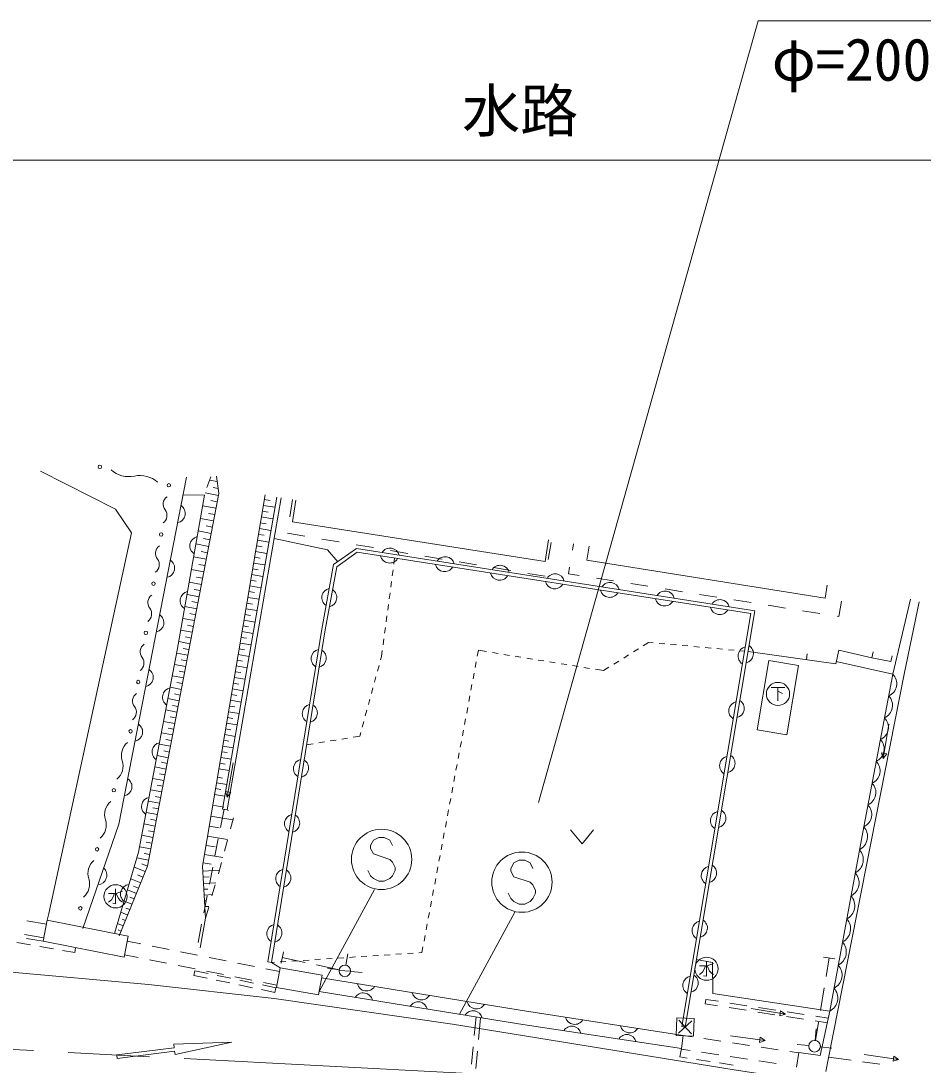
# Model space of a CAD drawing. Units: millimetres, scale not verified. Extents: x 40000 to 680000, y 20000 to 380000.
# Drawn here: x 408214 to 447106, y 294986 to 340000 of the extents above; entities that cross this region are included whole.
import ezdxf
from ezdxf.enums import TextEntityAlignment as Align

# ---------------------------------------------------------------- set-up
doc = ezdxf.new("R2010")
doc.units = ezdxf.units.MM
doc.header["$LTSCALE"] = 1000
doc.linetypes.add('CHAIN', pattern=[18.5, 12, -1.5, 3.5, -1.5])
for name, color, linetype, lineweight in [('M-BGD', 7, 'Continuous', 13), ('M-BMK', 2, 'CHAIN', 13), ('M-BMK-ROW', 30, 'Continuous', 13), ('M-STR-HTXT', 7, 'Continuous', 13), ('M-STR-STRC', 7, 'Continuous', 13)]:
    doc.layers.add(name, color=color, linetype=linetype, lineweight=lineweight)
doc.styles.add('ＭＳ ゴシック', font='')
doc.styles.get('ＭＳ ゴシック').set_extended_font_data('MS Gothic')

msp = doc.modelspace()

# ---------------------------------------------------------------- linework, layer by layer
at = {"layer": 'M-BGD'}
for p, q in [((412294, 318958), (409054, 320584)), ((412440, 305371), (415358, 320327)), ((416397, 320352), (416235, 319879)), ((416678, 320139), (416346, 320203)), ((416746, 319621), (416648, 320371)), ((413671, 303564), (416746, 319621)), ((416731, 319545), (416158, 319655)), ((416717, 319840), (416504, 319881)), ((416124, 319554), (414955, 312876)), ((415210, 319572), (416124, 319554)), ((418737, 319562), (416042, 303557)), ((416678, 319268), (416401, 319321)), ((416909, 306019), (419243, 319475)), ((417106, 305985), (419440, 319440)), ((418704, 319368), (418956, 319326)), ((419925, 319366), (419801, 318626)), ((420069, 319342), (419922, 318403)), ((412988, 317937), (412294, 318958)), ((416625, 318991), (416044, 319102)), ((416573, 318718), (416300, 318770)), ((418619, 318865), (418870, 318823)), ((418661, 319116), (419166, 319031)), ((416521, 318445), (415949, 318555)), ((418535, 318364), (418785, 318322)), ((418577, 318614), (419079, 318529)), ((419922, 318403), (430807, 316693)), ((409419, 301515), (412988, 317937)), ((416418, 317908), (415854, 318016)), ((416469, 318177), (416201, 318228)), ((418451, 317866), (418699, 317824)), ((418493, 318114), (418992, 318030)), ((419711, 317910), (420451, 317786)), ((416310, 317345), (415755, 317451)), ((416364, 317626), (416082, 317680)), ((418367, 317370), (418615, 317328)), ((418409, 317617), (418906, 317533)), ((419135, 317685), (421432, 317203)), ((421191, 317663), (421931, 317540)), ((422670, 317416), (423410, 317293)), ((430807, 316693), (430954, 317631)), ((430949, 316775), (431072, 317515)), ((431987, 317190), (432029, 317460)), ((416257, 317067), (415980, 317120)), ((418326, 317122), (418820, 317039)), ((421432, 317203), (421874, 316688)), ((422678, 317251), (421690, 316559)), ((421826, 316471), (422715, 317093)), ((439853, 314571), (422678, 317251)), ((422715, 317093), (439680, 314447)), ((424150, 317170), (424890, 317047)), ((425629, 316923), (426369, 316800)), ((432613, 316749), (432709, 317352)), ((416204, 316790), (415658, 316895)), ((416152, 316517), (415879, 316570)), ((418243, 316629), (418735, 316546)), ((418284, 316876), (418530, 316834)), ((421690, 316559), (421180, 313780)), ((421328, 313754), (421826, 316471)), ((424326, 316842), (424291, 316579)), ((427109, 316677), (427849, 316553)), ((432613, 316749), (442884, 315118)), ((416099, 316244), (415562, 316347)), ((416048, 315976), (415779, 316027)), ((418160, 316136), (418650, 316054)), ((418201, 316383), (418446, 316342)), ((424258, 316331), (424224, 316083)), ((428589, 316430), (429328, 316307)), ((430068, 316183), (430808, 316060)), ((431824, 316168), (431869, 316450)), ((432283, 316095), (431824, 316168)), ((415996, 315707), (415468, 315809)), ((418077, 315643), (418564, 315561)), ((418118, 315890), (418362, 315849)), ((424191, 315835), (424158, 315588)), ((433764, 315861), (433024, 315978)), ((435246, 315627), (434505, 315744)), ((442975, 315675), (442884, 315118)), ((415895, 315179), (415375, 315279)), ((415946, 315443), (415682, 315494)), ((417994, 315150), (418479, 315069)), ((418035, 315397), (418278, 315356)), ((424125, 315340), (424091, 315092)), ((436728, 315393), (435987, 315510)), ((438209, 315159), (437468, 315276)), ((415796, 314659), (415284, 314757)), ((415846, 314919), (415586, 314969)), ((417911, 314657), (418393, 314576)), ((417952, 314904), (418194, 314863)), ((424058, 314844), (424025, 314597)), ((439691, 314925), (438950, 315042)), ((441172, 314690), (440432, 314807)), ((443586, 314982), (443479, 314326)), ((445802, 311837), (446557, 315077)), ((446936, 314951), (446284, 311845)), ((415698, 314147), (415194, 314244)), ((415747, 314403), (415491, 314452)), ((417869, 314411), (418109, 314370)), ((423992, 314349), (423958, 314101)), ((439680, 314447), (436699, 296653)), ((436847, 296628), (439853, 314571)), ((442654, 314456), (441913, 314573)), ((443479, 314326), (443395, 314339)), ((415650, 313895), (415398, 313944)), ((417786, 313917), (418025, 313877)), ((417828, 314164), (418308, 314083)), ((421180, 313780), (418865, 299433)), ((419013, 299410), (421328, 313754)), ((423925, 313853), (423892, 313605)), ((415601, 313644), (415106, 313739)), ((415554, 313396), (415306, 313443)), ((417703, 313424), (417941, 313384)), ((417745, 313671), (418222, 313591)), ((423859, 313358), (423825, 313110)), ((414955, 312876), (413286, 304159)), ((415506, 313148), (415019, 313241)), ((415459, 312902), (415216, 312949)), ((417620, 312931), (417857, 312892)), ((417662, 313178), (418137, 313098)), ((423792, 312862), (423757, 312599)), ((427935, 312868), (427889, 312619)), ((428290, 312811), (427935, 312868)), ((434833, 312932), (434621, 312799)), ((435273, 313208), (435045, 313065)), ((435474, 313190), (435273, 313208)), ((435972, 313144), (435723, 313167)), ((436470, 313098), (436221, 313121)), ((436968, 313053), (436719, 313076)), ((437466, 313007), (437217, 313030)), ((437964, 312961), (437715, 312984)), ((438462, 312915), (438213, 312938)), ((438959, 312870), (438711, 312892)), ((439559, 312816), (439594, 313063)), ((443472, 312877), (443337, 312286)), ((444898, 312549), (443472, 312877)), ((415412, 312657), (414930, 312749)), ((415365, 312411), (415124, 312458)), ((417537, 312438), (417772, 312399)), ((417579, 312685), (418052, 312605)), ((423757, 312599), (423717, 312453)), ((428784, 312730), (428537, 312770)), ((429277, 312650), (429031, 312690)), ((429771, 312570), (429524, 312610)), ((430264, 312490), (430018, 312530)), ((430758, 312409), (430511, 312449)), ((434409, 312666), (434198, 312533)), ((439409, 312828), (439208, 312847)), ((443337, 312286), (439559, 312816)), ((439953, 309444), (440452, 312428)), ((440452, 312428), (441736, 312213)), ((442078, 312462), (442112, 312710)), ((444898, 312549), (444949, 312794)), ((445716, 312379), (444898, 312549)), ((445716, 312379), (445767, 312624)), ((415318, 312166), (414836, 312258)), ((415271, 311920), (415030, 311966)), ((417496, 312192), (417966, 312113)), ((423652, 312212), (423586, 311971)), ((427843, 312373), (427797, 312128)), ((431251, 312329), (431005, 312369)), ((431745, 312249), (431498, 312289)), ((432238, 312168), (431992, 312209)), ((432732, 312088), (432485, 312128)), ((433334, 311990), (432979, 312048)), ((433562, 312134), (433334, 311990)), ((433986, 312400), (433774, 312267)), ((441736, 312213), (441237, 309230)), ((443358, 312380), (445802, 311837)), ((415224, 311675), (414742, 311767)), ((417413, 311699), (417881, 311620)), ((417454, 311945), (417688, 311906)), ((423520, 311730), (423454, 311488)), ((427751, 311882), (427705, 311636)), ((446284, 311845), (443027, 295303)), ((444545, 305263), (445802, 311837)), ((415130, 311184), (414648, 311276)), ((415177, 311429), (414936, 311475)), ((417330, 311206), (417795, 311127)), ((417371, 311452), (417604, 311413)), ((423389, 311247), (423323, 311006)), ((427659, 311390), (427613, 311145)), ((440550, 311261), (441150, 311261)), ((440850, 311261), (440850, 310686)), ((440850, 311111), (441050, 311011)), ((415036, 310693), (414554, 310785)), ((415083, 310938), (414842, 310984)), ((417247, 310713), (417710, 310635)), ((417288, 310959), (417520, 310920)), ((423257, 310765), (423192, 310524)), ((427567, 310899), (427521, 310653)), ((414942, 310202), (414460, 310294)), ((414989, 310447), (414748, 310493)), ((417164, 310220), (417624, 310142)), ((417205, 310466), (417436, 310427)), ((423126, 310282), (423060, 310041)), ((427476, 310407), (427430, 310162)), ((414848, 309710), (414366, 309803)), ((414895, 309956), (414654, 310002)), ((417081, 309726), (417539, 309649)), ((417122, 309973), (417351, 309934)), ((422995, 309800), (422929, 309559)), ((427384, 309916), (427338, 309670)), ((414754, 309219), (414272, 309312)), ((414801, 309465), (414560, 309511)), ((417039, 309480), (417267, 309442)), ((422863, 309318), (422823, 309172)), ((427292, 309424), (427246, 309179)), ((441237, 309230), (439953, 309444)), ((445633, 309680), (445389, 308200)), ((414660, 308728), (414178, 308821)), ((414707, 308974), (414466, 309020)), ((416956, 308987), (417183, 308949)), ((416998, 309233), (417453, 309157)), ((420812, 308834), (420526, 308786)), ((421305, 308917), (421058, 308876)), ((421798, 309000), (421551, 308958)), ((422291, 309082), (422045, 309041)), ((422823, 309172), (422538, 309124)), ((427200, 308933), (427154, 308687)), ((414613, 308483), (414372, 308529)), ((416873, 308494), (417099, 308456)), ((416915, 308740), (417368, 308664)), ((427108, 308441), (427062, 308196)), ((445314, 308441), (445536, 308404)), ((445389, 308200), (445314, 308441)), ((445536, 308404), (445389, 308200)), ((414566, 308237), (414084, 308330)), ((414519, 307992), (414278, 308038)), ((416790, 308001), (417014, 307963)), ((416832, 308247), (417283, 308171)), ((417364, 308020), (417110, 306541)), ((427016, 307950), (426970, 307704)), ((414472, 307746), (413990, 307838)), ((414425, 307501), (414184, 307547)), ((416749, 307754), (417197, 307679)), ((426925, 307458), (426879, 307213)), ((414378, 307255), (413896, 307347)), ((414331, 307010), (414090, 307056)), ((416647, 307151), (417093, 307076)), ((416689, 307397), (416911, 307360)), ((414284, 306764), (413802, 306856)), ((414237, 306518), (413996, 306565)), ((416564, 306658), (417007, 306583)), ((416606, 306904), (416827, 306867)), ((417037, 306782), (417259, 306744)), ((417110, 306541), (417037, 306782)), ((417259, 306744), (417110, 306541)), ((426833, 306967), (426787, 306721)), ((414190, 306273), (413708, 306365)), ((416485, 306187), (416956, 306107)), ((426741, 306475), (426695, 306230)), ((414096, 305782), (413614, 305874)), ((414143, 306027), (413902, 306074)), ((416405, 305716), (417347, 305557)), ((416972, 306022), (416818, 305235)), ((416909, 306019), (417106, 305985)), ((417163, 305963), (417106, 305985)), ((417245, 305169), (417373, 305652)), ((426649, 305984), (426603, 305738)), ((410882, 300873), (412440, 305371)), ((414002, 305291), (413520, 305383)), ((414049, 305536), (413808, 305582)), ((416333, 305284), (416764, 305212)), ((426557, 305492), (426511, 305247)), ((443082, 297311), (444545, 305263)), ((413908, 304800), (413426, 304892)), ((413955, 305045), (413714, 305091)), ((416260, 304853), (417123, 304708)), ((426465, 305001), (426419, 304755)), ((431903, 305121), (432403, 304521)), ((432403, 304521), (432903, 305121)), ((413814, 304309), (413332, 304401)), ((413861, 304554), (413620, 304600)), ((416194, 304458), (416589, 304392)), ((416722, 304744), (416579, 304008)), ((416989, 304202), (417117, 304685)), ((426374, 304509), (426328, 304264)), ((413286, 304159), (412245, 300660)), ((413720, 303818), (413213, 303915)), ((413767, 304063), (413526, 304109)), ((416127, 304063), (416917, 303930)), ((426282, 304018), (426236, 303772)), ((412455, 300562), (413671, 303564)), ((413574, 303325), (413095, 303519)), ((413671, 303564), (413432, 303661)), ((416042, 303557), (416168, 301317)), ((416067, 303707), (416423, 303648)), ((416483, 303517), (416340, 302781)), ((416733, 303235), (416861, 303719)), ((426190, 303526), (426144, 303281)), ((413380, 302846), (412947, 303021)), ((413477, 303085), (413238, 303182)), ((416054, 303349), (416774, 303390)), ((416069, 303082), (416336, 303097)), ((426098, 303035), (426052, 302789)), ((412296, 302586), (412296, 301936)), ((413192, 302382), (412804, 302540)), ((413286, 302614), (413070, 302702)), ((416084, 302814), (416618, 302845)), ((416098, 302565), (416276, 302575)), ((416451, 302276), (416592, 302756)), ((426006, 302543), (425960, 302298)), ((411996, 302386), (412246, 302386)), ((412121, 302111), (411996, 302011)), ((412196, 302236), (412121, 302111)), ((412246, 302386), (412196, 302236)), ((412596, 302486), (412321, 302386)), ((412321, 302386), (412421, 302161)), ((412421, 302161), (412496, 302086)), ((412496, 302086), (412596, 302011)), ((413004, 301919), (412661, 302058)), ((413098, 302150), (412904, 302229)), ((416244, 302290), (416100, 301554)), ((416112, 302315), (416468, 302335)), ((416126, 302066), (416215, 302071)), ((425914, 302052), (425869, 301806)), ((412296, 301936), (412171, 301961)), ((412911, 301687), (412739, 301757)), ((416140, 301816), (416318, 301826)), ((416168, 301317), (416309, 301796)), ((409316, 301060), (408469, 301205)), ((409171, 300329), (409350, 301233)), ((409350, 301233), (409419, 301515)), ((409350, 301233), (412842, 300542)), ((412817, 301455), (412518, 301577)), ((412723, 301224), (412573, 301284)), ((415943, 300036), (416168, 301317)), ((425823, 301560), (425777, 301315)), ((412629, 300992), (412374, 301095)), ((412535, 300760), (412408, 300812)), ((416004, 301063), (415851, 300276)), ((425731, 301069), (425685, 300823)), ((408630, 300165), (408039, 300267)), ((409199, 300471), (408367, 300614)), ((408455, 300447), (409171, 300329)), ((412663, 299638), (409171, 300329)), ((412842, 300542), (412663, 299638)), ((413381, 300211), (412799, 300327)), ((425639, 300577), (425593, 300332)), ((409615, 299996), (409024, 300097)), ((410532, 299838), (410010, 299928)), ((410569, 300045), (410532, 299838)), ((414607, 299966), (413871, 300113)), ((415832, 299721), (415097, 299868)), ((419427, 299382), (419532, 299870)), ((425126, 299812), (424876, 299795)), ((425501, 299837), (425375, 299828)), ((425547, 300086), (425501, 299837)), ((413271, 299621), (412683, 299739)), ((414497, 299376), (413761, 299523)), ((417058, 299476), (416323, 299623)), ((418284, 299231), (417548, 299378)), ((419013, 299410), (418865, 299433)), ((419139, 299418), (419013, 299410)), ((419385, 299183), (419013, 299410)), ((419637, 299451), (419388, 299434)), ((420462, 299415), (419480, 299626)), ((420136, 299484), (419887, 299467)), ((420635, 299516), (420386, 299500)), ((421134, 299549), (420885, 299533)), ((421633, 299582), (421384, 299566)), ((422132, 299615), (421883, 299598)), ((422223, 299293), (422314, 299785)), ((422631, 299648), (422382, 299631)), ((423130, 299681), (422880, 299664)), ((423629, 299713), (423379, 299697)), ((424128, 299746), (423878, 299730)), ((424627, 299779), (424377, 299763)), ((438030, 299409), (437331, 299543)), ((437770, 299466), (437770, 298816)), ((438070, 299366), (437795, 299266)), ((438039, 298066), (438030, 299409)), ((442811, 299646), (443304, 299564)), ((442926, 298812), (443057, 299605)), ((415723, 299131), (414987, 299278)), ((415673, 298853), (415716, 299055)), ((415716, 299055), (416284, 298936)), ((416948, 298886), (416213, 299033)), ((419356, 299017), (418774, 299133)), ((419236, 298330), (419385, 299183)), ((419385, 299183), (421195, 298868)), ((421933, 299100), (420951, 299310)), ((421931, 299086), (421437, 299163)), ((421928, 299057), (422428, 299037)), ((422427, 299025), (422925, 298981)), ((437470, 299266), (437720, 299266)), ((437595, 298991), (437470, 298891)), ((437670, 299116), (437595, 298991)), ((437720, 299266), (437670, 299116)), ((437795, 299266), (437895, 299041)), ((437895, 299041), (437970, 298966)), ((437970, 298966), (438070, 298891)), ((416242, 298733), (415673, 298853)), ((417220, 298528), (416633, 298651)), ((416676, 298854), (417263, 298730)), ((418174, 298641), (417439, 298788)), ((417654, 298648), (418242, 298524)), ((419253, 298426), (418665, 298544)), ((421195, 298868), (421046, 298015)), ((421178, 298744), (429733, 297351)), ((437770, 298816), (437645, 298841)), ((418199, 298322), (417612, 298445)), ((419159, 298120), (418591, 298240)), ((418633, 298442), (419202, 298323)), ((419202, 298323), (419159, 298120)), ((421046, 298015), (419236, 298330)), ((429661, 296766), (421070, 298158)), ((443082, 297311), (438039, 298066)), ((442681, 297333), (442844, 298319)), ((437739, 297819), (437709, 297621)), ((437709, 297621), (438248, 297539)), ((437739, 297819), (438279, 297736)), ((438773, 297661), (439514, 297547)), ((429733, 297351), (436761, 296265)), ((438743, 297463), (439484, 297350)), ((439687, 297426), (441168, 297184)), ((439978, 297274), (440719, 297160)), ((440008, 297472), (440750, 297358)), ((440927, 297110), (440964, 297332)), ((441168, 297184), (440927, 297110)), ((440964, 297332), (441168, 297184)), ((441244, 297282), (441985, 297169)), ((443082, 297311), (442672, 295393)), ((427759, 296268), (427834, 297062)), ((427943, 296086), (428031, 297030)), ((436687, 295702), (429661, 296766)), ((436699, 296653), (436847, 296628)), ((441214, 297085), (441955, 296971)), ((442449, 296896), (442989, 296813)), ((442468, 296047), (442599, 296839)), ((442480, 297093), (443019, 297011)), ((436761, 296265), (436687, 295702)), ((436761, 296265), (437154, 296206)), ((438810, 296253), (440295, 296046)), ((442450, 296049), (442498, 296547)), ((417313, 295970), (414805, 295882)), ((414805, 295882), (414823, 295733)), ((414861, 295436), (417313, 295970)), ((427643, 295024), (427713, 295771)), ((437649, 296132), (438391, 296021)), ((438885, 295946), (439627, 295835)), ((440088, 296189), (440057, 295966)), ((440057, 295966), (440295, 296046)), ((440295, 296046), (440088, 296189)), ((440121, 295761), (440863, 295649)), ((442178, 295825), (441681, 295875)), ((442675, 295770), (443171, 295710)), ((412343, 295422), (414823, 295733)), ((412343, 295422), (412361, 295273)), ((412361, 295273), (414842, 295584)), ((414842, 295584), (414861, 295436)), ((427827, 294842), (427896, 295588)), ((436687, 295702), (436621, 295338)), ((436939, 295289), (436621, 295338)), ((436682, 295670), (437064, 295613)), ((437558, 295539), (438300, 295428)), ((438794, 295353), (439536, 295242)), ((441357, 295575), (441751, 295516)), ((441753, 295530), (441644, 294901)), ((442672, 295393), (441753, 295530)), ((443027, 295303), (442909, 294711)), ((444002, 295194), (443032, 295329)), ((444563, 295440), (446049, 295232)), ((445842, 295375), (445811, 295152)), ((446049, 295232), (445842, 295375)), ((437928, 295139), (437335, 295229)), ((438916, 294989), (438323, 295079)), ((440030, 295168), (440772, 295056)), ((445240, 295021), (444497, 295125)), ((445811, 295152), (446049, 295232))]:
    msp.add_line(p, q, dxfattribs=at)
msp.add_lwpolyline([(380915, 300851), (385842, 300525), (395992, 299861), (404584, 299280), (413713, 298465), (419129, 297851), (426816, 296753), (438957, 294778), (447738, 293445), (464721, 290989), (476422, 289365), (492588, 287331), (500678, 286463), (508171, 285768), (516080, 285171), (521429, 284861), (533015, 284393), (546109, 284061), (552453, 283999), (564431, 284031), (567111, 284034)], dxfattribs=at)
for centre, radius in [((411619, 320776), 75), ((414593, 319982), 75), ((414262, 317861), 75), ((413932, 315740), 75), ((413602, 313619), 75), ((413272, 311498), 75), ((440850, 310986), 500), ((412942, 309377), 75), ((412221, 306834), 75), ((411499, 304290), 75), ((412296, 302261), 500), ((410778, 301746), 75), ((437770, 299141), 500), ((422178, 299047), 250), ((442427, 295800), 250)]:
    msp.add_circle(centre, radius, dxfattribs=at)
for centre, radius, start, end in [((412867, 321495), 1142, 227.9767, 282.0985), ((413345, 319262), 1142, 47.9767, 102.0985), ((414734, 319163), 391, 124.0225, 218.2815), ((414121, 318679), 391, 304.0225, 38.2815), ((414894, 318768), 406, 281.5798, 56.3401), ((414404, 317043), 391, 124.0225, 218.2815), ((415900, 317370), 406, 102.6921, 237.4524), ((424108, 317034), 406, 193.7535, 328.5138), ((424128, 316866), 406, 13.7535, 148.5138), ((426499, 316496), 406, 13.7535, 148.5138), ((413790, 316558), 391, 304.0225, 38.2815), ((414435, 316412), 406, 281.5798, 56.3401), ((426479, 316664), 406, 193.7535, 328.5138), ((428870, 316127), 406, 13.7535, 148.5138), ((428850, 316294), 406, 193.7535, 328.5138), ((431242, 315757), 406, 13.7535, 148.5138), ((431222, 315924), 406, 193.7535, 328.5138), ((433613, 315387), 406, 13.7535, 148.5138), ((414074, 314922), 391, 124.0225, 218.2815), ((415486, 315006), 406, 102.6921, 237.4524), ((421588, 315141), 406, 102.2242, 236.9845), ((421423, 315141), 406, 282.2242, 56.9845), ((433593, 315554), 406, 193.7535, 328.5138), ((435984, 315017), 406, 13.7535, 148.5138), ((413460, 314437), 391, 304.0225, 38.2815), ((435964, 315184), 406, 193.7535, 328.5138), ((438336, 314814), 406, 193.7535, 328.5138), ((438356, 314647), 406, 13.7535, 148.5138), ((413975, 314057), 406, 281.5798, 56.3401), ((413744, 312801), 391, 124.0225, 218.2815), ((421132, 312505), 406, 103.4546, 238.2148), ((420972, 312530), 406, 283.4546, 58.2148), ((439534, 312625), 406, 103.1093, 237.8695), ((439386, 312727), 406, 283.1093, 57.8695), ((413130, 312316), 391, 304.0225, 38.2815), ((413516, 311701), 406, 281.5798, 56.3401), ((445386, 311430), 582, 293.9673, 44.3954), ((414725, 310845), 406, 101.7792, 236.5395), ((413414, 310680), 391, 124.0225, 218.2815), ((439137, 310258), 406, 103.1093, 237.8695), ((438989, 310360), 406, 283.1093, 57.8695), ((445206, 310491), 582, 293.9673, 44.3954), ((412800, 310196), 391, 304.0225, 38.2815), ((420750, 310136), 406, 103.4546, 238.2148), ((420589, 310161), 406, 283.4546, 58.2148), ((445027, 309551), 582, 293.9673, 44.3954), ((413056, 309346), 406, 281.5798, 56.3401), ((413283, 308334), 738, 130.3346, 198.0002), ((414274, 308488), 406, 101.7792, 236.5395), ((444847, 308612), 582, 293.9673, 44.3954), ((411879, 307877), 738, 310.3346, 18.0002), ((420368, 307766), 406, 103.4546, 238.2148), ((420207, 307792), 406, 283.4546, 58.2148), ((438740, 307891), 406, 103.1093, 237.8695), ((438593, 307993), 406, 283.1093, 57.8695), ((444668, 307673), 582, 293.9673, 44.3954), ((412596, 306990), 406, 281.5798, 56.3401), ((444488, 306734), 582, 293.9673, 44.3954), ((412562, 305790), 738, 130.3346, 198.0002), ((413822, 306131), 406, 101.7792, 236.5395), ((444309, 305795), 582, 293.9673, 44.3954), ((419985, 305397), 406, 103.4546, 238.2148), ((419825, 305422), 406, 283.4546, 58.2148), ((438344, 305524), 406, 103.1093, 237.8695), ((438196, 305626), 406, 283.1093, 57.8695), ((411158, 305334), 738, 310.3346, 18.0002), ((444075, 304836), 636, 296.9339, 42.2191), ((443892, 303842), 636, 296.9339, 42.2191), ((411841, 303246), 738, 130.3346, 198.0002), ((411513, 303173), 406, 273.5183, 48.2786), ((419603, 303028), 406, 103.4546, 238.2148), ((419443, 303053), 406, 283.4546, 58.2148), ((437947, 303157), 406, 103.1093, 237.8695), ((437800, 303259), 406, 283.1093, 57.8695), ((410436, 302790), 738, 310.3346, 18.0002), ((443709, 302848), 636, 296.9339, 42.2191), ((412915, 302365), 406, 96.0598, 230.8201), ((443526, 301854), 636, 296.9339, 42.2191), ((437551, 300790), 406, 103.1093, 237.8695), ((437403, 300892), 406, 283.1093, 57.8695), ((443343, 300860), 636, 296.9339, 42.2191), ((419221, 300658), 406, 103.4546, 238.2148), ((419060, 300683), 406, 283.4546, 58.2148), ((443160, 299866), 636, 296.9339, 42.2191), ((442977, 298871), 636, 296.9339, 42.2191), ((423112, 298587), 406, 193.3705, 328.1307), ((437154, 298423), 406, 103.1093, 237.8695), ((437006, 298525), 406, 283.1093, 57.8695), ((422971, 297692), 406, 13.4146, 148.1749), ((425480, 298201), 406, 193.3705, 328.1307), ((442794, 297877), 636, 296.9339, 42.2191), ((425341, 297308), 406, 13.4146, 148.1749), ((427849, 297816), 406, 193.3705, 328.1307), ((427710, 296924), 406, 13.4146, 148.1749), ((431964, 296259), 406, 14.0045, 148.7647), ((432085, 297146), 406, 193.8408, 328.601), ((434457, 296779), 406, 193.8408, 328.601), ((434337, 295900), 406, 14.0045, 148.7647)]:
    msp.add_arc(centre, radius, start, end, dxfattribs=at)
at = {"layer": 'M-BMK'}
msp.add_lwpolyline([(471501, 287761), (427232, 294638), (390749, 296557), (380566, 297679)], dxfattribs=at)
at = {"layer": 'M-BMK-ROW'}
for p, q in [((436457, 296269), (436488, 297018)), ((436488, 297018), (437237, 296988)), ((437140, 296898), (436555, 296359)), ((436578, 296921), (437117, 296336)), ((437237, 296988), (437207, 296238)), ((437207, 296238), (436457, 296269))]:
    msp.add_line(p, q, dxfattribs=at)
at = {"layer": 'M-STR-HTXT'}
msp.add_line((474831, 334000), (384641, 334000), dxfattribs=at)
msp.add_lwpolyline([(430525, 306307), (440000, 340000), (460000, 340000)], dxfattribs=at)
at = {"layer": 'M-STR-STRC'}
for p, q in [((423643, 304800), (423407, 304682)), ((423880, 304800), (423643, 304800)), ((424116, 304682), (423880, 304800)), ((423407, 304682), (423289, 304446)), ((423289, 304446), (423289, 304328)), ((423289, 304328), (423407, 304091)), ((424234, 304446), (424116, 304682)), ((423407, 304091), (424116, 303855)), ((424116, 303855), (424234, 303737)), ((424234, 303737), (424352, 303500)), ((424352, 303500), (424352, 303382)), ((429458, 303699), (429340, 303463)), ((429340, 303463), (429340, 303344)), ((429694, 303817), (429458, 303699)), ((429931, 303817), (429694, 303817)), ((430167, 303699), (429931, 303817)), ((430285, 303463), (430167, 303699)), ((423289, 303146), (423171, 303382)), ((423407, 303028), (423289, 303146)), ((423643, 302910), (423407, 303028)), ((424116, 303028), (423880, 302910)), ((424234, 303146), (424116, 303028)), ((424352, 303382), (424234, 303146)), ((429340, 303344), (429458, 303108)), ((429458, 303108), (430167, 302872)), ((421070, 298158), (423451, 302555)), ((423880, 302910), (423643, 302910)), ((430167, 302872), (430285, 302754)), ((430285, 302754), (430404, 302517)), ((430404, 302517), (430404, 302399)), ((429340, 302163), (429222, 302399)), ((429458, 302044), (429340, 302163)), ((430285, 302163), (430167, 302044)), ((430404, 302399), (430285, 302163)), ((429694, 301926), (429458, 302044)), ((429931, 301926), (429694, 301926)), ((430167, 302044), (429931, 301926)), ((427122, 297175), (429502, 301572))]:
    msp.add_line(p, q, dxfattribs=at)
for centre in [(423761, 303855), (429813, 302872)]:
    msp.add_circle(centre, 1300, dxfattribs=at)

# ---------------------------------------------------------------- texts
at = {"layer": 'M-STR-HTXT', "style": 'ＭＳ ゴシック'}
msp.add_text('φ=200\u3000L=8.5', height=1833, dxfattribs=at).set_placement((440583, 338336), align=Align.MIDDLE_LEFT)
msp.add_text('水路', height=1833, dxfattribs=at).set_placement((429736, 334664), align=Align.BOTTOM_CENTER)

doc.saveas('drawing.dxf')
